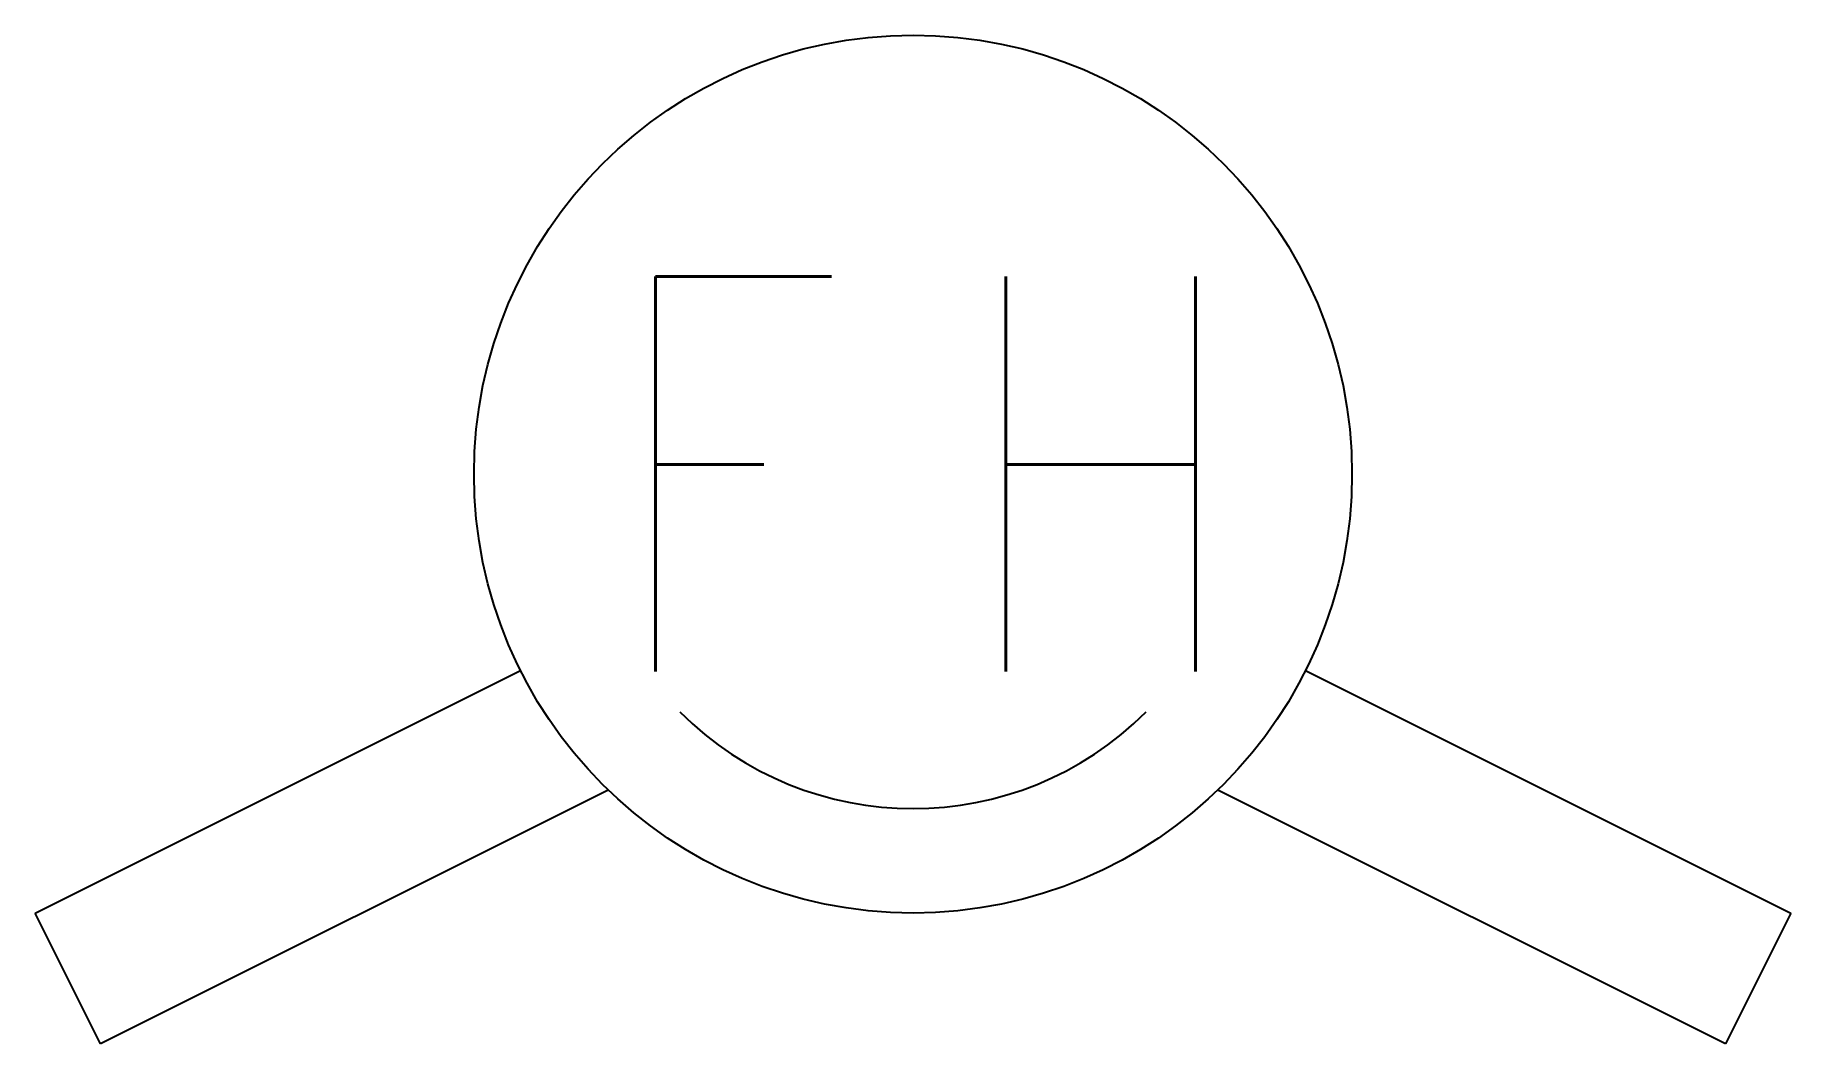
# Model space of a CAD drawing. Header units: feet. Extents: x -1 to 1, y -0.65 to 0.5.
import ezdxf
from ezdxf.enums import TextEntityAlignment as Align

# ---------------------------------------------------------------- set-up
doc = ezdxf.new("R2010")
doc.units = ezdxf.units.FT
doc.header["$MEASUREMENT"] = 0
doc.styles.add('SYM', font='SIMPLEX.SHX', dxfattribs={"width": 0.8})

msp = doc.modelspace()

# ---------------------------------------------------------------- linework, layer by layer
msp.add_circle((0, 0, 1), 0.5)
msp.add_arc((0, -0.0054, 1.0001), 0.3756, 225, 315)
at = {"invisible_edges": 8}
for points in [[(-0.3471, -0.3599, 1), (-0.9255, -0.6491, 1), (-1, -0.5, 1), (-0.4472, -0.2236, 1)], [(0.4472, -0.2236, 1), (1, -0.5, 1), (0.9255, -0.6491, 1), (0.3471, -0.3599, 1)]]:
    msp.add_3dface(points, dxfattribs=at)
at = {"layer": 'Defpoints'}
msp.add_point((0, 0), dxfattribs=at)

# ---------------------------------------------------------------- texts
at = {"style": 'SYM', "width": 0.8}
for s, p in [('F', (-0.2162, 0, 1)), ('H', (0.2137, 0, 1))]:
    msp.add_text(s, height=0.45, dxfattribs=at).set_placement(p, align=Align.MIDDLE)

doc.saveas('drawing.dxf')
